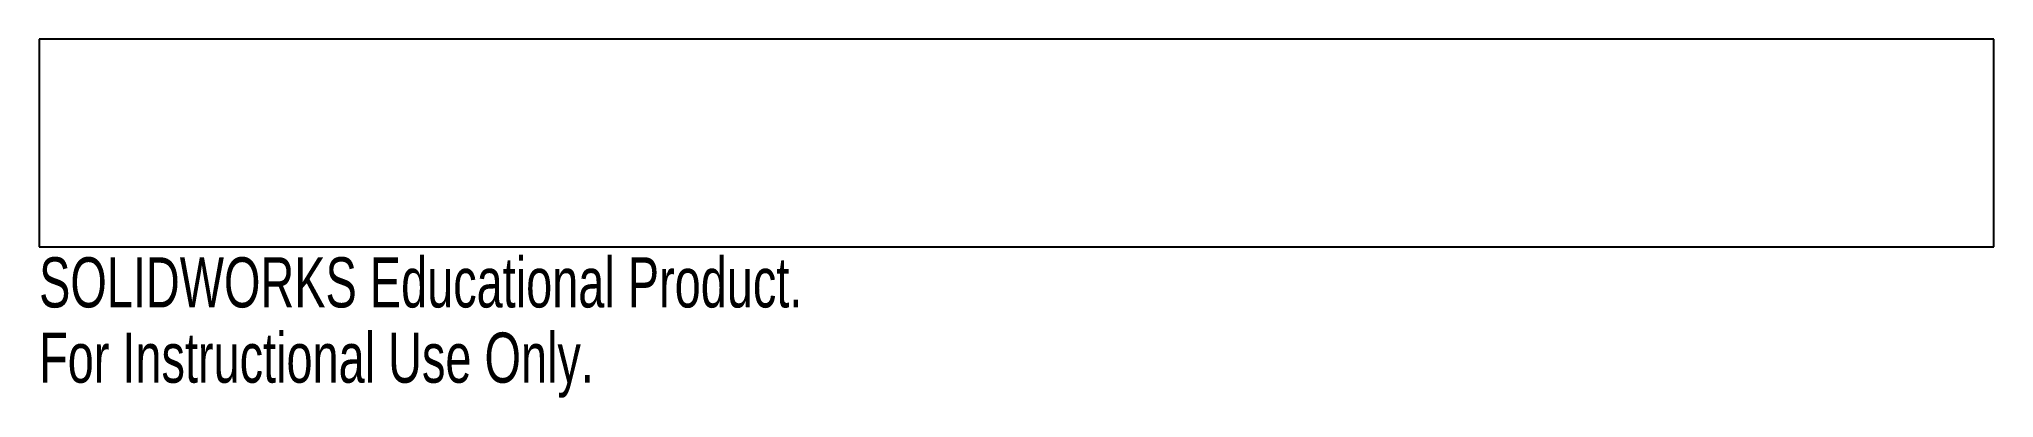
# Model space of a CAD drawing. Header units: millimetres. Extents: x 0 to 189, y 0 to 35.
import ezdxf

# ---------------------------------------------------------------- set-up
doc = ezdxf.new("R2010")
doc.units = ezdxf.units.MM
doc.styles.add('SLDTEXTSTYLE0', font='TXT', dxfattribs={"width": 0.7})

msp = doc.modelspace()

# ---------------------------------------------------------------- linework, layer by layer
at = {"color": 7, "linetype": 'Continuous', "lineweight": 25}
for p, q in [((0, 35), (0, 15)), ((188.71, 35), (0, 35)), ((188.71, 15), (188.71, 35)), ((0, 15), (188.71, 15))]:
    msp.add_line(p, q, dxfattribs=at)

# ---------------------------------------------------------------- texts
at = {"color": 7, "linetype": 'Continuous', "char_height": 4.8336, "attachment_point": 1, "style": 'SLDTEXTSTYLE0'}
for s, insert in [('SOLIDWORKS Educational Product.', (0, 13.98)), ('For Instructional Use Only.', (0, 6.73))]:
    msp.add_mtext(s, dxfattribs=dict(at, insert=insert))

doc.saveas('drawing.dxf')
